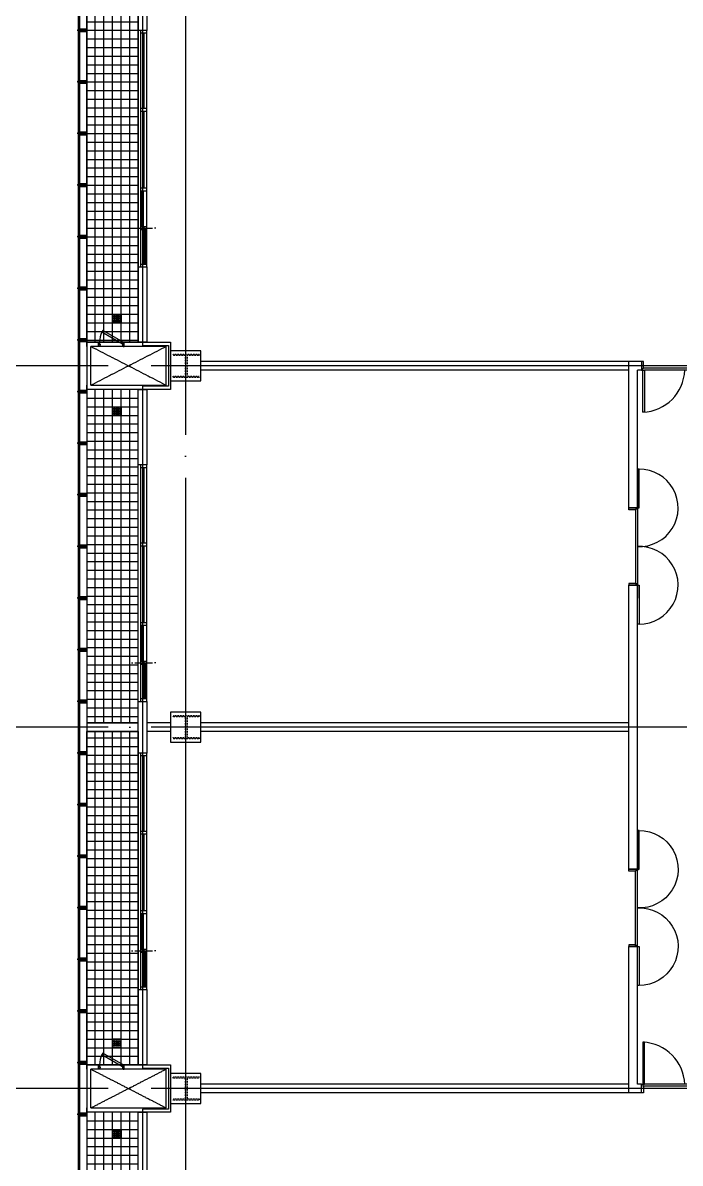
# Model space of a CAD drawing. Header units: millimetres. Extents: x 0 to 252000, y 0 to 178200.
# Drawn here: x 46358 to 61639, y 80469 to 106978 of the extents above; entities that cross this region are included whole.
import ezdxf

# ---------------------------------------------------------------- set-up
doc = ezdxf.new("R2010")
doc.units = ezdxf.units.MM
for name, pattern in [('CEN', [62, 60, -1, 0, -1]), ('CONTINOUS', [0]), ('HID', [3.2, 2, -1.2]), ('HIDDEN', [2, 1, -1])]:
    doc.linetypes.add(name, pattern=pattern)
doc.layers.get('Defpoints').update_dxf_attribs({"color": 181})
for name, color, linetype in [('000_SRC', 7, 'HIDDEN'), ('01 CEN', 1, 'CEN'), ('02 COL', 2, 'Continuous'), ('04.Hat', 5, 'Continuous'), ('06 DOOR', 6, 'Continuous'), ('A-공장전용', 3, 'Continuous'), ('COL', 2, 'Continuous'), ('DOOR', 4, 'Continuous'), ('E1', 5, 'Continuous'), ('ele-w', 4, 'Continuous'), ('GLAZ-BAR', 7, 'Continuous'), ('HAT', 5, 'Continuous'), ('HID', 4, 'HID'), ('S- 주동 코어', 7, 'CONTINOUS'), ('VOID', 8, 'CEN'), ('Wall-P', 4, 'Continuous'), ('WID', 4, 'Continuous'), ('WID-F', 4, 'Continuous'), ('WIN', 9, 'Continuous'), ('win5', 5, 'Continuous'), ('면적(yoon)', 90, 'Continuous')]:
    doc.layers.add(name, color=color, linetype=linetype)

# ---------------------------------------------------------------- blocks, each defined once
blk = doc.blocks.new('A$C716E1D6D')
at = {"layer": 'WID', "color": 8}
for p, q in [((900, 200), (2700, 200)), ((930, 155), (2670, 155))]:
    blk.add_line(p, q, dxfattribs=at)
at = {"layer": 'WID', "color": 6}
for points in [[(0, 200), (900, 200), (900, 240), (0, 240)], [(900, 200), (930, 200), (930, 155), (945, 155), (945, 0), (900, 0)], [(2700, 200), (2670, 200), (2670, 155), (2655, 155), (2655, 0), (2700, 0)], [(3600, 200), (2700, 200), (2700, 240), (3600, 240)]]:
    blk.add_lwpolyline(points, close=True, dxfattribs=at)
at = {"layer": 'WID', "color": 5}
for centre, start, end in [((901, 247), 357.0179, 180.436), ((2699, 247), 359.564, 182.9821)]:
    blk.add_arc(centre, 901, start, end, dxfattribs=at)
blk = doc.blocks.new('SWD1800_W200')
at = {"layer": 'WID', "color": 8}
blk.add_line((-300, 200), (2100, 200), dxfattribs=at)
at = {"layer": '면적(yoon)'}
blk.add_blockref('A$C716E1D6D', (-900, 0), dxfattribs=at)
blk = doc.blocks.new('SRC^^')
at = {"layer": '000_SRC'}
for points in [[(3724776, -6974455), (3724776, -6974423), (3725062, -6974423), (3725062, -6973944), (3724776, -6973944), (3724776, -6973912), (3725380, -6973912), (3725380, -6973944), (3725094, -6973944), (3725094, -6974423), (3725380, -6974423), (3725380, -6974455)], [(3724776, -6982855), (3724776, -6982823), (3725062, -6982823), (3725062, -6982344), (3724776, -6982344), (3724776, -6982312), (3725380, -6982312), (3725380, -6982344), (3725094, -6982344), (3725094, -6982823), (3725380, -6982823), (3725380, -6982855)], [(3724776, -6991255), (3724776, -6991223), (3725062, -6991223), (3725062, -6990744), (3724776, -6990744), (3724776, -6990712), (3725380, -6990712), (3725380, -6990744), (3725094, -6990744), (3725094, -6991223), (3725380, -6991223), (3725380, -6991255)]]:
    blk.add_hatch(color=7, dxfattribs=at).paths.add_polyline_path(points)
for p, q in [((3725082, -6974183), (3725042, -6974183)), ((3725082, -6982583), (3725042, -6982583)), ((3725082, -6990983), (3725042, -6990983))]:
    blk.add_line(p, q, dxfattribs=at)
for points in [[(3724776, -6974455), (3724776, -6974423), (3725062, -6974423), (3725062, -6973944), (3724776, -6973944), (3724776, -6973912), (3725380, -6973912), (3725380, -6973944), (3725094, -6973944), (3725094, -6974423), (3725380, -6974423), (3725380, -6974455), (3724776, -6974455)], [(3724776, -6982855), (3724776, -6982823), (3725062, -6982823), (3725062, -6982344), (3724776, -6982344), (3724776, -6982312), (3725380, -6982312), (3725380, -6982344), (3725094, -6982344), (3725094, -6982823), (3725380, -6982823), (3725380, -6982855), (3724776, -6982855)], [(3724776, -6991255), (3724776, -6991223), (3725062, -6991223), (3725062, -6990744), (3724776, -6990744), (3724776, -6990712), (3725380, -6990712), (3725380, -6990744), (3725094, -6990744), (3725094, -6991223), (3725380, -6991223), (3725380, -6991255), (3724776, -6991255)]]:
    blk.add_lwpolyline(points, dxfattribs=at)
blk = doc.blocks.new('B1F-SRC1')
at = {"layer": '02 COL', "color": 0}
blk.add_lwpolyline([(350, 350), (-350, 350), (-350, -350), (350, -350)], close=True, dxfattribs=at)
blk = doc.blocks.new('AWB-1')
at = {"layer": 'WID'}
for points in [[(-28, 38), (-28, 40), (-30, 40), (-30, 35), (-4, 35, -0.414214), (-2, 33), (-2, 2, 0.414214), (0, 1, 0.414214), (2, 2), (2, 33, -0.414214), (4, 35), (30, 35), (30, 200), (-30, 200), (-30, 198), (-23, 198), (-21, 196), (-20, 198), (-10, 198, -0.414214), (-9, 197), (-9, 190, 0.414214), (-8, 189), (-4, 189), (-4, 191), (-7, 191), (-7, 198), (7, 198), (7, 191), (4, 191), (4, 189), (8, 189, 0.414214), (9, 190), (9, 197, -0.414214), (10, 198), (27, 198, -0.414214), (28, 197), (28, 38, -0.414214), (27, 37), (10, 37, -0.414214), (9, 38), (9, 49, 0.414214), (8, 50), (4, 50), (4, 48), (7, 48), (7, 37), (-7, 37), (-7, 48), (-4, 48), (-4, 50), (-8, 50, 0.414214), (-9, 49), (-9, 38, -0.414214), (-10, 37), (-19, 37, -0.414214), (-20, 38), (-20, 40), (-21, 42), (-23, 40), (-23, 38, -0.414214), (-24, 37), (-27, 37, -0.414214)], [(-30, 198), (-30, 40), (-23, 40), (-21, 42), (-20, 40), (-10, 44), (-10, 47, 0.414214), (-10, 47, 0.414214), (-11, 47), (-11, 45), (-19, 42), (-21, 43), (-23, 41), (-28, 41, -0.414214), (-29, 42), (-29, 196, -0.414214), (-28, 197), (-23, 197), (-21, 195), (-19, 197), (-11, 194), (-11, 192, 0.414214), (-10, 191), (-10, 191, 0.414214), (-10, 192), (-10, 194), (-20, 198), (-21, 196), (-23, 198)]]:
    blk.add_lwpolyline(points, format="xyb", close=True, dxfattribs=at)
blk.add_lwpolyline([(30, 35), (30, 200), (-30, 200), (-30, 35)], dxfattribs=at)
at = {"layer": 'WIN'}
for p, q in [((-8, 24), (-23, 24)), ((8, 24), (23, 24)), ((-8, 0), (-23, 0)), ((8, 0), (23, 0))]:
    blk.add_line(p, q, dxfattribs=at)
at = {"layer": 'WIN', "color": 8}
for p, q in [((-20, 12), (-20, 6)), ((-8, 12), (-20, 12)), ((-20, 9), (-19, 9)), ((-8, 6), (-20, 6)), ((-17, 11), (-19, 11)), ((-19, 11), (-19, 6)), ((-17, 6), (-19, 6)), ((-17, 11), (-14, 10)), ((-17, 6), (-14, 8)), ((-16, 12), (-14, 10)), ((-16, 6), (-14, 7)), ((-14, 10), (-14, 7)), ((-14, 10), (-14, 8)), ((-8, 24), (-8, 23)), ((-2, 24), (-8, 5)), ((-8, 23), (-8, 13)), ((-8, 13), (-8, 12)), ((-8, 6), (-8, 5)), ((-8, 5), (-8, 1)), ((-8, 0), (-8, 1)), ((-2, 5), (-8, 24)), ((0, 211), (0, -24)), ((2, 5), (7, 24)), ((2, 24), (7, 5)), ((8, 24), (7, 23)), ((7, 23), (7, 13)), ((7, 13), (8, 12)), ((8, 12), (20, 12)), ((8, 6), (7, 5)), ((8, 6), (20, 6)), ((7, 5), (7, 1)), ((8, 0), (7, 1)), ((16, 12), (14, 10)), ((17, 11), (14, 10)), ((14, 10), (14, 7)), ((14, 10), (14, 8)), ((17, 6), (14, 8)), ((16, 6), (14, 7)), ((17, 11), (19, 11)), ((17, 6), (19, 6)), ((19, 11), (19, 6)), ((20, 9), (19, 9)), ((20, 12), (20, 6))]:
    blk.add_line(p, q, dxfattribs=at)
for points in [[(-23, 24), (-23, 35), (-8, 35), (-8, 24)], [(-2, 24), (-2, 5), (-8, 5), (-8, 24)], [(2, 24), (2, 5), (7, 5), (7, 24)], [(23, 24), (23, 35), (8, 35), (8, 24)]]:
    blk.add_lwpolyline(points, close=True, dxfattribs=at)
for centre, radius, start, end in [((-48, 32), 18.5, 334.0161, 9.0172), ((0, 9), 8.5, 151.9275, 208.0725), ((0, -36), 36.6, 76.5803, 103.4197), ((0, 9), 8.5, 331.9275, 28.0725), ((48, 32), 18.5, 170.9828, 205.9839)]:
    blk.add_arc(centre, radius, start, end, dxfattribs=at)
blk = doc.blocks.new('A$C513D03CD')
at = {"layer": 'GLAZ-BAR'}
for p, q in [((0, 566), (0, 536)), ((0, 80), (0, 486)), ((0, 0), (0, 30))]:
    blk.add_line(p, q, dxfattribs=at)
blk = doc.blocks.new('AD-5500')
at = {"layer": 'WID', "color": 9}
for p, q in [((5440, 150), (60, 150)), ((60, 0), (5440, 0))]:
    blk.add_line(p, q, dxfattribs=at)
at = {"layer": 'WID'}
for p, q in [((60, 70), (870, 70)), ((60, 43), (870, 43)), ((60, 27), (870, 27)), ((930, 80), (870, 80)), ((930, 70), (870, 70)), ((930, 123), (1770, 123)), ((930, 107), (1770, 107)), ((930, 80), (1770, 80)), ((1830, 83), (3620, 83)), ((1830, 67), (3620, 67)), ((3680, 83), (5440, 83)), ((3680, 67), (5440, 67))]:
    blk.add_line(p, q, dxfattribs=at)
for points in [[(0, 0), (60, 0), (60, 150), (0, 150)], [(1770, 0), (1830, 0), (1830, 150), (1770, 150)], [(3620, 0), (3680, 0), (3680, 150), (3620, 150)], [(5440, 0), (5500, 0), (5500, 150), (5440, 150)]]:
    blk.add_lwpolyline(points, close=True, dxfattribs=at)
for points in [[(930, 80), (930, 150), (870, 150), (870, 80)], [(870, 70), (870, 0), (930, 0), (930, 70)]]:
    blk.add_lwpolyline(points, dxfattribs=at)
at = {"layer": 'GLAZ-BAR', "rotation": 180}
blk.add_blockref('A$C513D03CD', (900, 358), dxfattribs=at)
blk = doc.blocks.new('AD1727')
at = {"layer": 'Wall-P'}
for points in [[(1650, -6200), (1650, -6400), (-900, -6400), (-900, -9000), (-1100, -9000), (-1100, -6200), (1650, -6200)], [(-1100, -16250), (-1100, -14500), (-900, -14500), (-900, -16250), (-1100, -16250)], [(-1099, -17350), (-900, -17350), (-900, -19100), (-1100, -19100), (-1100, -17350)], [(-1100, -33050), (-1100, -31300), (-900, -31300), (-900, -33050)], [(-900, -33050), (-1100, -33050)], [(-900, -34150), (-900, -35900), (-1100, -35900), (-1100, -34150)], [(-1100, -34150), (-900, -34150)]]:
    blk.add_lwpolyline(points, dxfattribs=at)
blk.add_lwpolyline([(-1100, -24600), (-900, -24600), (-900, -25800), (-1100, -25800)], close=True, dxfattribs=at)
blk = doc.blocks.new('SD600_W120')
at = {"layer": 'DOOR'}
for p, q in [((-600, 100), (0, 100)), ((0, 0), (-600, 0))]:
    blk.add_line(p, q, dxfattribs=at)
blk.add_lwpolyline([(-25, 100), (-500, 374), (-520, 340), (-45, 65)], close=True, dxfattribs=at)
at = {"layer": 'DOOR', "color": 6}
for points in [[(-600, 100), (-575, 100), (-575, 57), (-560, 57), (-560, 30), (-575, 0), (-600, 0)], [(0, 100), (-25, 100), (-25, 57), (-40, 57), (-40, 30), (-25, 0), (0, 0)]]:
    blk.add_lwpolyline(points, close=True, dxfattribs=at)
at = {"layer": 'DOOR'}
blk.add_arc((-25, 100), 550, 154.1706, 180, dxfattribs=at)
blk = doc.blocks.new('설비공간')
at = {"layer": 'VOID'}
for p, q in [((700, 450), (-1050, -450)), ((-1050, 450), (700, -450))]:
    blk.add_line(p, q, dxfattribs=at)
at = {"layer": 'Wall-P'}
for points in [[(-1150, 450), (-1150, 450), (-1150, 550), (-875, 550), (-875, 450), (-1050, 450)], [(700, -450), (700, 450), (-275, 450), (-275, 550), (800, 550), (800, -550)], [(-1150, 450), (-1150, -450)], [(-1050, -450), (-1050, 450)], [(800, -550), (-1150, -550), (-1150, -450)], [(-1050, -450), (700, -450)]]:
    blk.add_lwpolyline(points, dxfattribs=at)
at = {"layer": '04.Hat'}
blk.add_blockref('SD600_W120', (-275, 450), dxfattribs=at)
blk = doc.blocks.new('타워PD오픈')
at = {"layer": 'COL'}
for p in [(-1050, -8900), (-1050, -25700)]:
    blk.add_blockref('설비공간', p, dxfattribs=at)
blk = doc.blocks.new('XFD')
at = {"layer": 'E1', "color": 5, "linetype": 'Continuous'}
for p, q in [((195, 195), (5, 195)), ((5, 5), (5, 195)), ((195, 5), (5, 5)), ((110, 25), (90, 25)), ((90, 15), (110, 15)), ((195, 195), (195, 5))]:
    blk.add_line(p, q, dxfattribs=at)
for points in [[(60, 185), (40, 185, 1), (40, 175), (60, 175, 1), (60, 185, 1)], [(60, 165), (40, 165, 1), (40, 155), (60, 155, 1), (60, 165, 1)], [(60, 145), (40, 145, 1), (40, 135), (60, 135, 1), (60, 145, 1)], [(60, 125), (40, 125, 1), (40, 115), (60, 115, 1), (60, 125, 1)], [(60, 105), (40, 105, 1), (40, 95), (60, 95, 1), (60, 105, 1)], [(60, 85), (40, 85, 1), (40, 75), (60, 75, 1), (60, 85, 1)], [(60, 65), (40, 65, 1), (40, 55), (60, 55, 1), (60, 65, 1)], [(60, 45), (40, 45, 1), (40, 35), (60, 35, 1), (60, 45, 1)], [(60, 25), (40, 25, 1), (40, 15), (60, 15, 1), (60, 25, 1)], [(110, 185), (90, 185, 1), (90, 175), (110, 175, 1), (110, 185, 1)], [(110, 165), (90, 165, 1), (90, 155), (110, 155, 1), (110, 165, 1)], [(110, 145), (90, 145, 1), (90, 135), (110, 135, 1), (110, 145, 1)], [(110, 125), (90, 125, 1), (90, 115), (110, 115, 1), (110, 125, 1)], [(110, 105), (90, 105, 1), (90, 95), (110, 95, 1), (110, 105, 1)], [(110, 85), (90, 85, 1), (90, 75), (110, 75, 1), (110, 85, 1)], [(110, 65), (90, 65, 1), (90, 55), (110, 55, 1), (110, 65, 1)], [(110, 45), (90, 45, 1), (90, 35), (110, 35, 1), (110, 45, 1)], [(160, 185), (140, 185, 1), (140, 175), (160, 175, 1), (160, 185, 1)], [(160, 165), (140, 165, 1), (140, 155), (160, 155, 1), (160, 165, 1)], [(160, 145), (140, 145, 1), (140, 135), (160, 135, 1), (160, 145, 1)], [(160, 125), (140, 125, 1), (140, 115), (160, 115, 1), (160, 125, 1)], [(160, 105), (140, 105, 1), (140, 95), (160, 95, 1), (160, 105, 1)], [(160, 85), (140, 85, 1), (140, 75), (160, 75, 1), (160, 85, 1)], [(160, 65), (140, 65, 1), (140, 55), (160, 55, 1), (160, 65, 1)], [(160, 45), (140, 45, 1), (140, 35), (160, 35, 1), (160, 45, 1)], [(160, 25), (140, 25, 1), (140, 15), (160, 15, 1), (160, 25, 1)]]:
    blk.add_lwpolyline(points, format="xyb", dxfattribs=at)
for centre, start, end in [((90, 20), 90, 270), ((110, 20), 270, 90)]:
    blk.add_arc(centre, 5, start, end, dxfattribs=at)

msp = doc.modelspace()

# ---------------------------------------------------------------- hatches: boundary and pattern name
at = {"layer": 'HAT'}
h = msp.add_hatch(dxfattribs=at)
h.set_pattern_fill('GRID1010', color=8, scale=2, style=0)
h.set_pattern_definition([(0, (47842.59, 110803.37), (0, 200), []), (90, (47842.59, 110803.37), (-200, 1e-14), [])])
h.paths.add_polyline_path([(71243, 108303), (72443, 108303), (72443, 110803), (47843, 110803), (47843, 99553), (49043, 99553), (49043, 109603), (71243, 109603)])
h = msp.add_hatch(dxfattribs=at)
h.set_pattern_fill('GRID1010', color=8, scale=2, style=0)
h.set_pattern_definition([(0, (47842.59, 98453.37), (0, 200), []), (90, (47842.59, 98453.37), (-200, 1e-14), [])])
h.paths.add_polyline_path([(49043, 91153), (49043, 98453), (47843, 98453), (47843, 90703), (48993, 90703), (49043, 90703)])
h = msp.add_hatch(dxfattribs=at)
h.set_pattern_fill('GRID1010', color=8, scale=2, style=0)
h.set_pattern_definition([(0, (47842.59, 82753.37), (0, -200), []), (270, (47842.59, 82753.37), (-200, -1e-14), [])])
h.paths.add_polyline_path([(49043, 90053), (49043, 82753), (47843, 82753), (47843, 90503), (48993, 90503), (49043, 90503)])
h = msp.add_hatch(dxfattribs=at)
h.set_pattern_fill('GRID1010', color=8, scale=2, style=0)
h.set_pattern_definition([(0, (47842.59, 81653.37), (0, 200), []), (90, (47842.59, 81653.37), (-200, 1e-14), [])])
h.paths.add_polyline_path([(49043, 74353), (49043, 81653), (47843, 81653), (47843, 73903), (48993, 73903), (49043, 73903)])

# ---------------------------------------------------------------- linework, layer by layer
at = {"layer": '01 CEN', "ltscale": 500}
for p, q in [((50143, 127403), (50143, 54603)), ((110343, 99003), (40143, 99003)), ((110343, 90603), (40143, 90603)), ((110343, 82203), (40143, 82203))]:
    msp.add_line(p, q, dxfattribs=at)
at = {"layer": '06 DOOR', "color": 8}
for p, q in [((62713, 98948), (60773, 98948)), ((62673, 98903), (60813, 98903)), ((62713, 82258), (60773, 82258)), ((62673, 82303), (60813, 82303))]:
    msp.add_line(p, q, dxfattribs=at)
at = {"layer": '06 DOOR', "color": 6}
for points in [[(60743, 98903), (60773, 98903), (60773, 98948), (60788, 98948), (60788, 99103), (60743, 99103)], [(60773, 97926), (60773, 98903), (60813, 98903), (60813, 97926)], [(60773, 83280), (60773, 82303), (60813, 82303), (60813, 83280)], [(60743, 82303), (60773, 82303), (60773, 82258), (60788, 82258), (60788, 82103), (60743, 82103)]]:
    msp.add_lwpolyline(points, close=True, dxfattribs=at)
at = {"layer": '06 DOOR', "color": 5}
for centre, start, end in [((60731, 98938), 272.3739, 358.0379), ((60731, 82269), 1.9621, 87.6261)]:
    msp.add_arc(centre, 1013, start, end, dxfattribs=at)
at = {"layer": 'A-공장전용', "color": 21}
msp.add_lwpolyline([(49143, 109503), (49143, 99478), (49743, 99478), (49743, 98528), (49143, 98528), (49143, 82678), (49743, 82678), (49743, 81728), (49143, 81728), (49143, 63303), (62868, 63303), (62868, 65003), (63818, 65003), (63818, 63303), (71143, 63303), (71143, 74203), (79943, 74203), (79943, 72303), (100743, 72303)], dxfattribs=at)
at = {"layer": 'Defpoints', "color": 11}
msp.add_lwpolyline([(47643, 111003), (47643, 61803), (72643, 61803), (72643, 72703), (78443, 72703), (78443, 70803), (102243, 70803), (102243, 81503), (102843, 81503), (102843, 119403), (77843, 119403), (77843, 108503), (72643, 108503), (72643, 111003), (47643, 111003)], dxfattribs=at)
at = {"layer": 'Defpoints'}
for points in [[(49043, 99553), (47843, 99553), (47843, 110803), (72443, 110803), (72443, 108303), (71243, 108303), (71243, 109603), (49043, 109603), (49043, 99553)], [(49043, 91153), (49043, 98453), (47843, 98453), (47843, 90703), (48993, 90703), (49043, 90703), (49043, 91153)], [(49043, 90053), (49043, 82753), (47843, 82753), (47843, 90503), (48993, 90503), (49043, 90503), (49043, 90053)], [(49043, 74353), (49043, 81653), (47843, 81653), (47843, 73903), (48993, 73903), (49043, 73903), (49043, 74353)]]:
    msp.add_lwpolyline(points, dxfattribs=at)
at = {"layer": 'ele-w'}
for p, q in [((47643, 111003), (47643, 61803)), ((47678, 110968), (47678, 61838)), ((47843, 110803), (47843, 62003))]:
    msp.add_line(p, q, dxfattribs=at)
at = {"layer": 'HID'}
for p, q in [((60443, 99103), (50493, 99103)), ((60443, 98903), (50493, 98903)), ((49043, 90703), (47843, 90703)), ((49793, 90703), (49243, 90703)), ((60443, 90703), (50493, 90703)), ((49043, 90503), (47843, 90503)), ((49793, 90503), (49243, 90503)), ((60443, 90503), (50493, 90503)), ((60443, 82303), (50493, 82303)), ((60443, 82103), (50493, 82103))]:
    msp.add_line(p, q, dxfattribs=at)
at = {"layer": 'Wall-P'}
for p, q in [((60443, 95703), (60443, 99103)), ((60743, 99103), (60443, 99103)), ((60643, 95703), (60643, 98903)), ((60743, 98903), (60643, 98903)), ((60643, 95703), (60443, 95703)), ((60643, 93903), (60443, 93903)), ((60643, 93903), (60443, 93903)), ((60443, 87303), (60443, 93903)), ((60643, 87303), (60643, 93903)), ((60643, 87303), (60443, 87303)), ((60643, 87303), (60443, 87303)), ((60643, 85503), (60443, 85503)), ((60443, 84553), (60443, 85503)), ((60443, 82103), (60443, 85503)), ((60643, 85503), (60443, 85503)), ((60643, 82303), (60643, 85503)), ((60743, 82303), (60643, 82303)), ((60743, 82103), (60443, 82103))]:
    msp.add_line(p, q, dxfattribs=at)
at = {"layer": 'WIN', "linetype": 'Continuous'}
for points in [[(48443, 100203), (48643, 100203), (48643, 100003), (48443, 100003)], [(48443, 98053), (48643, 98053), (48643, 97853), (48443, 97853)], [(48443, 83153), (48643, 83153), (48643, 83353), (48443, 83353)], [(48443, 81253), (48643, 81253), (48643, 81053), (48443, 81053)]]:
    msp.add_lwpolyline(points, close=True, dxfattribs=at)

# ---------------------------------------------------------------- block references
at = {"layer": '02 COL'}
for p in [(50143, 99003), (50143, 90603), (50143, 82203)]:
    msp.add_blockref('B1F-SRC1', p, dxfattribs=at)
at = {"layer": '06 DOOR', "rotation": 270}
msp.add_blockref('SWD1800_W200', (60443, 95703), dxfattribs=at)
at = {"layer": '06 DOOR', "xscale": -1, "rotation": 270}
msp.add_blockref('SWD1800_W200', (60443, 85503), dxfattribs=at)
at = {"layer": 'HID', "ltscale": 1000}
msp.add_blockref('타워PD오픈', (50043, 107903), dxfattribs=at)
at = {"layer": 'S- 주동 코어'}
msp.add_blockref('SRC^^', (-3674919, 7073187), dxfattribs=at)
at = {"layer": 'WID-F', "rotation": 270}
for p in [(47643, 106803), (47643, 105603), (47643, 104403), (47643, 103203), (47643, 102003), (47643, 100803), (47643, 99603), (47643, 98403), (47643, 97203), (47643, 96003), (47643, 94803), (47643, 93603), (47643, 92403), (47643, 91203), (47643, 90003), (47643, 88803), (47643, 87603), (47643, 86403), (47643, 85203), (47643, 84003), (47643, 82803), (47643, 81603)]:
    msp.add_blockref('AWB-1', p, dxfattribs=at)
at = {"layer": 'WIN', "linetype": 'Continuous', "rotation": 270}
for p in [(48443, 100203), (48443, 98053), (48443, 81253)]:
    msp.add_blockref('XFD', p, dxfattribs=at)
at = {"layer": 'WIN', "linetype": 'Continuous', "xscale": -1, "rotation": 270}
msp.add_blockref('XFD', (48443, 83153), dxfattribs=at)
at = {"layer": 'win5'}
msp.add_blockref('AD1727', (50143, 115803), dxfattribs=at)
at = {"layer": 'win5', "rotation": 90}
for p in [(49243, 101303), (49243, 91203), (49243, 84503)]:
    msp.add_blockref('AD-5500', p, dxfattribs=at)

doc.saveas('drawing.dxf')
